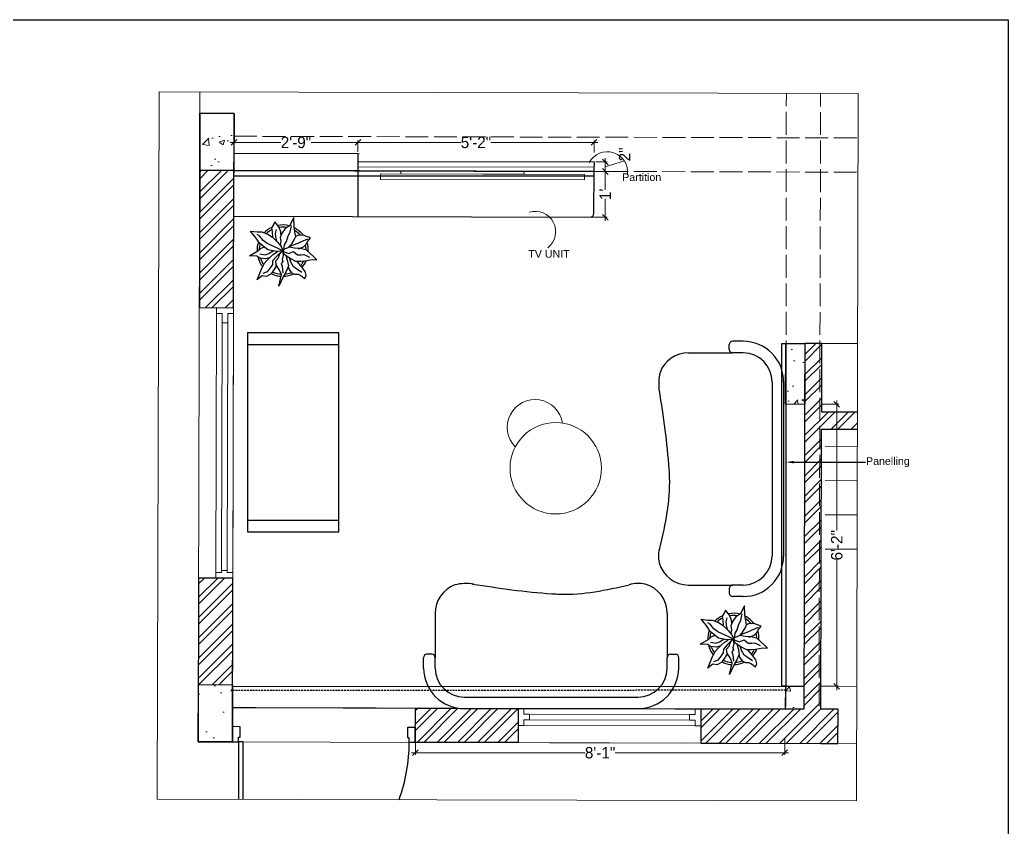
# Model space of a CAD drawing. Header units: millimetres. Extents: x 35877 to 3066687, y -650199 to -40525.
# Drawn here: x 148276.4 to 148536, y -179101.6 to -178889.6 of the extents above; entities that cross this region are included whole.
import ezdxf
from ezdxf import colors
from ezdxf.entities.mleader import LeaderData, LeaderLine
from ezdxf.math import Vec2, Vec3

# ---------------------------------------------------------------- set-up
doc = ezdxf.new("R2010")
doc.units = ezdxf.units.MM
doc.header["$MEASUREMENT"] = 0
doc.header["$PDMODE"] = 35
for name, pattern in [('00 . GROUND FLOOR$0$DASHED', [0.75, 0.5, -0.25]), ('ACAD_ISO02W100', [15, 12, -3]), ('DASHED', [0.75, 0.5, -0.25])]:
    doc.linetypes.add(name, pattern=pattern)
doc.layers.get('Defpoints').update_dxf_attribs({"color": 220})
doc.layers.add('AR ELE-5', color=134, linetype='Continuous')
doc.layers.add('AR HATCH-7', color=7, linetype='Continuous')
for name, color, linetype, lineweight in [('COLUMN', 1, 'Continuous', 30), ('dim05', 1, 'Continuous', 13), ('ELEC.', 5, 'Continuous', 20), ('FIRST FLOOR ( DW_RAIL )', 7, 'Continuous', 9), ('FUR', 250, 'Continuous', 0), ('FURNITURE', 32, 'Continuous', 9), ('furniture dimensions', 1, 'DASHED', 0), ('FURNITURE-1', 252, 'Continuous', 13), ('GDR_FLOATING COLUMN', 3, 'Continuous', 18), ('GROUND FLOOR', 7, 'Continuous', 9), ('GROUND FLOOR  ( PLINE )', 251, 'Continuous', 30), ('GROUND FLOOR ( DW_RAIL )', 7, 'Continuous', 9), ('GROUND FLOOR ( STAIR )', 251, 'Continuous', 9), ('Labelling', 1, 'Continuous', 25), ('wall', 7, 'Continuous', 30), ('XX~SLAB ( BEAM )~ ( DIM )', 7, 'Continuous', 9)]:
    doc.layers.add(name, color=color, linetype=linetype, lineweight=lineweight)
doc.styles.add('century g', font='GOTHIC.TTF')
doc.styles.get("Standard").update_dxf_attribs({"font": 'arial.ttf', "height": 6})
doc.dimstyles.new('Archana', dxfattribs={"dimtxt": 2, "dimasz": 0.75, "dimexe": 0.5, "dimexo": 0.5, "dimgap": 0, "dimtad": 0, "dimzin": 0, "dimdsep": 46, "dimlunit": 4, "dimtxsty": 'century g', "dimblk": 'OBLIQUE', "dimcen": 0, "dimdle": 1, "dimclrd": 256, "dimclre": 256, "dimclrt": 256, "dimadec": 0, "dimazin": 0, "dimtfac": 1, "dimtofl": 0, "dimtmove": 1, "dimatfit": 3, "dimfxl": 1, "dimfxlon": 1, "dimtolj": 1, "dimtzin": 0, "dimlwd": -1, "dimlwe": -1, "dimarcsym": 0})
pattern_1 = [(45, (470.737, 1995.6103), (-2.65165043, 2.65165043), []), (45, (472.5048, 1995.6103), (-2.65165043, 2.65165043), [])]

# ---------------------------------------------------------------- blocks, each defined once
blk = doc.blocks.new('_Oblique')
at = {"layer": 'wall', "color": 0, "lineweight": -2}
blk.add_line((-0.5, -0.5), (0.5, 0.5), dxfattribs=at)
blk = doc.blocks.new('*D768')
at = {"layer": 'Defpoints', "color": 0, "linetype": 'Continuous', "lineweight": 0, "transparency": 16777216}
for p in [(148427.23, -178926.95, 0.05), (148427.22, -178929.45, 0.05), (148430.16, -178929.45)]:
    blk.add_point(p, dxfattribs=at)
at = {"layer": 'furniture dimensions', "color": 5, "linetype": 'Continuous', "transparency": 16777216}
for p, q in [((148430.16, -178925.95), (148430.16, -178930.45)), ((148430.16, -178928.2), (148435.27, -178926.66)), ((148427.72, -178929.45), (148430.66, -178929.45))]:
    blk.add_line(p, q, dxfattribs=at)
at = {"layer": 'furniture dimensions', "color": 5, "linetype": 'ByBlock', "transparency": 16777216}
blk.add_line((148427.73, -178926.95), (148430.66, -178926.95), dxfattribs=at)
at = {"layer": 'furniture dimensions', "color": 5, "linetype": 'Continuous', "transparency": 16777216, "xscale": 1.5, "yscale": 1.5, "zscale": 1.5}
for p, rotation in [((148430.16, -178926.95), 90), ((148430.16, -178929.45), 270)]:
    blk.add_blockref('_Oblique', p, dxfattribs=dict(at, rotation=rotation))
at = {"layer": 'furniture dimensions', "linetype": 'Continuous', "lineweight": 0, "transparency": 16777216, "insert": (148435.27, -178924.97), "char_height": 3, "attachment_point": 5, "rotation": 90, "style": 'century g'}
blk.add_mtext('\\A1;2"', dxfattribs=at)
blk = doc.blocks.new('*D769')
at = {"layer": 'Defpoints', "color": 0, "linetype": 'Continuous', "lineweight": 0, "transparency": 16777216}
for p in [(148427.22, -178929.45, 0.05), (148426.19, -178941.45, 0.05), (148430.16, -178941.45)]:
    blk.add_point(p, dxfattribs=at)
at = {"layer": 'furniture dimensions', "color": 5, "linetype": 'Continuous', "transparency": 16777216}
for p, q in [((148430.16, -178928.45), (148430.16, -178934.3)), ((148430.16, -178942.45), (148430.16, -178936.59)), ((148426.69, -178941.45), (148430.66, -178941.45))]:
    blk.add_line(p, q, dxfattribs=at)
at = {"layer": 'furniture dimensions', "color": 5, "linetype": 'ByBlock', "transparency": 16777216}
blk.add_line((148427.72, -178929.45), (148430.66, -178929.45), dxfattribs=at)
at = {"layer": 'furniture dimensions', "color": 5, "linetype": 'Continuous', "transparency": 16777216, "xscale": 1.5, "yscale": 1.5, "zscale": 1.5}
for p, rotation in [((148430.16, -178929.45), 90), ((148430.16, -178941.45), 270)]:
    blk.add_blockref('_Oblique', p, dxfattribs=dict(at, rotation=rotation))
at = {"layer": 'furniture dimensions', "linetype": 'Continuous', "lineweight": 0, "transparency": 16777216, "insert": (148430.16, -178935.45), "char_height": 3, "attachment_point": 5, "rotation": 90, "style": 'century g'}
blk.add_mtext("\\A1;1'", dxfattribs=at)
blk = doc.blocks.new('*D776')
at = {"layer": 'Defpoints', "color": 0, "linetype": 'Continuous', "lineweight": 0, "transparency": 16777216}
for p in [(148482.33, -178990.58, 0.05), (148482.33, -179064.59, 0.05), (148490.98, -179064.59)]:
    blk.add_point(p, dxfattribs=at)
at = {"layer": 'furniture dimensions', "color": 5, "linetype": 'ByBlock', "transparency": 16777216}
blk.add_line((148486.98, -178990.58), (148491.48, -178990.58), dxfattribs=at)
at = {"layer": 'furniture dimensions', "color": 5, "linetype": 'Continuous', "transparency": 16777216}
for p, q in [((148490.98, -178989.58), (148490.98, -179023.71)), ((148490.98, -179065.59), (148490.98, -179031.46)), ((148486.98, -179064.59), (148491.48, -179064.59))]:
    blk.add_line(p, q, dxfattribs=at)
at = {"layer": 'furniture dimensions', "color": 5, "linetype": 'Continuous', "transparency": 16777216, "xscale": 1.5, "yscale": 1.5, "zscale": 1.5}
for p, rotation in [((148490.98, -178990.58), 90), ((148490.98, -179064.59), 270)]:
    blk.add_blockref('_Oblique', p, dxfattribs=dict(at, rotation=rotation))
at = {"layer": 'furniture dimensions', "linetype": 'Continuous', "lineweight": 0, "transparency": 16777216, "insert": (148490.98, -179027.58), "char_height": 3, "attachment_point": 5, "rotation": 90, "style": 'century g'}
blk.add_mtext('\\A1;6\'-2"', dxfattribs=at)
blk = doc.blocks.new('*D777')
at = {"layer": 'Defpoints', "color": 0, "linetype": 'Continuous', "lineweight": 0, "transparency": 16777216}
for p in [(148380.31, -179070.33, 0.05), (148477.31, -179070.58, 0.05), (148380.31, -179082.07)]:
    blk.add_point(p, dxfattribs=at)
at = {"layer": 'furniture dimensions', "color": 5, "linetype": 'Continuous', "transparency": 16777216}
for p, q in [((148380.31, -179078.07), (148380.31, -179082.57)), ((148379.31, -179082.07), (148424.86, -179082.07)), ((148478.31, -179082.07), (148432.76, -179082.07))]:
    blk.add_line(p, q, dxfattribs=at)
at = {"layer": 'furniture dimensions', "color": 5, "linetype": 'ByBlock', "transparency": 16777216}
blk.add_line((148477.31, -179078.07), (148477.31, -179082.57), dxfattribs=at)
at = {"layer": 'furniture dimensions', "color": 5, "linetype": 'Continuous', "transparency": 16777216, "xscale": 1.5, "yscale": 1.5, "zscale": 1.5, "rotation": 180}
blk.add_blockref('_Oblique', (148380.31, -179082.07), dxfattribs=at)
at = {"layer": 'furniture dimensions', "color": 5, "linetype": 'Continuous', "transparency": 16777216, "xscale": 1.5, "yscale": 1.5, "zscale": 1.5}
blk.add_blockref('_Oblique', (148477.31, -179082.07), dxfattribs=at)
at = {"layer": 'furniture dimensions', "linetype": 'Continuous', "lineweight": 0, "transparency": 16777216, "insert": (148428.81, -179082.07), "char_height": 3, "attachment_point": 5, "style": 'century g'}
blk.add_mtext('\\A1;8\'-1"', dxfattribs=at)
blk = doc.blocks.new('*D780')
at = {"layer": 'Defpoints', "color": 0, "linetype": 'Continuous', "lineweight": 0, "transparency": 16777216}
for p in [(148365.22, -178921.83), (148332.69, -178924.7, 0.05), (148365.22, -178924.78, 0.05)]:
    blk.add_point(p, dxfattribs=at)
at = {"layer": 'furniture dimensions', "color": 5, "linetype": 'ByBlock', "transparency": 16777216}
blk.add_line((148332.69, -178924.2), (148332.69, -178921.33), dxfattribs=at)
at = {"layer": 'furniture dimensions', "color": 5, "linetype": 'Continuous', "transparency": 16777216}
for p, q in [((148365.22, -178924.28), (148365.22, -178921.33)), ((148331.69, -178921.83), (148345, -178921.83)), ((148366.22, -178921.83), (148352.91, -178921.83))]:
    blk.add_line(p, q, dxfattribs=at)
at = {"layer": 'furniture dimensions', "color": 5, "linetype": 'Continuous', "transparency": 16777216, "xscale": 1.5, "yscale": 1.5, "zscale": 1.5, "rotation": 180}
blk.add_blockref('_Oblique', (148332.69, -178921.83), dxfattribs=at)
at = {"layer": 'furniture dimensions', "color": 5, "linetype": 'Continuous', "transparency": 16777216, "xscale": 1.5, "yscale": 1.5, "zscale": 1.5}
blk.add_blockref('_Oblique', (148365.22, -178921.83), dxfattribs=at)
at = {"layer": 'furniture dimensions', "linetype": 'Continuous', "lineweight": 0, "transparency": 16777216, "insert": (148348.95, -178921.83), "char_height": 3, "attachment_point": 5, "style": 'century g'}
blk.add_mtext('\\A1;2\'-9"', dxfattribs=at)
blk = doc.blocks.new('*D781')
at = {"layer": 'Defpoints', "color": 0, "linetype": 'Continuous', "lineweight": 0, "transparency": 16777216}
for p in [(148427.23, -178921.83), (148365.22, -178924.79, 0.05), (148427.23, -178924.95, 0.05)]:
    blk.add_point(p, dxfattribs=at)
at = {"layer": 'furniture dimensions', "color": 5, "linetype": 'ByBlock', "transparency": 16777216}
blk.add_line((148365.22, -178924.29), (148365.22, -178921.33), dxfattribs=at)
at = {"layer": 'furniture dimensions', "color": 5, "linetype": 'Continuous', "transparency": 16777216}
for p, q in [((148427.23, -178924.45), (148427.23, -178921.33)), ((148364.22, -178921.83), (148392.29, -178921.83)), ((148428.23, -178921.83), (148400.16, -178921.83))]:
    blk.add_line(p, q, dxfattribs=at)
at = {"layer": 'furniture dimensions', "color": 5, "linetype": 'Continuous', "transparency": 16777216, "xscale": 1.5, "yscale": 1.5, "zscale": 1.5, "rotation": 180}
blk.add_blockref('_Oblique', (148365.22, -178921.83), dxfattribs=at)
at = {"layer": 'furniture dimensions', "color": 5, "linetype": 'Continuous', "transparency": 16777216, "xscale": 1.5, "yscale": 1.5, "zscale": 1.5}
blk.add_blockref('_Oblique', (148427.23, -178921.83), dxfattribs=at)
at = {"layer": 'furniture dimensions', "linetype": 'Continuous', "lineweight": 0, "transparency": 16777216, "insert": (148396.22, -178921.83), "char_height": 3, "attachment_point": 5, "style": 'century g'}
blk.add_mtext('\\A1;5\'-2"', dxfattribs=at)
blk = doc.blocks.new('ARPLS010')
at = {"linetype": 'ByBlock'}
for p, q in [((0.121, 0.605), (-0.013, 0.459)), ((0.179, 0.666), (0.121, 0.605)), ((0.174, 0.573), (0.179, 0.666)), ((-0.295, 0.42), (-0.302, 0.309)), ((-0.278, 0.467), (-0.295, 0.42)), ((-0.248, 0.54), (-0.278, 0.467)), ((-0.182, 0.493), (-0.248, 0.54)), ((-0.222, 0.484), (-0.164, 0.347)), ((-0.125, 0.459), (-0.182, 0.493)), ((-0.072, 0.404), (-0.125, 0.459)), ((-0.038, 0.302), (-0.072, 0.404)), ((-0.013, 0.459), (-0.044, 0.336)), ((0.077, 0.412), (0.091, 0.447)), ((0.082, 0.358), (0.077, 0.412)), ((0.091, 0.447), (0.125, 0.522)), ((0.2, 0.432), (0.174, 0.573)), ((0.203, 0.352), (0.2, 0.432)), ((0.409, 0.44), (0.33, 0.38)), ((0.484, 0.459), (0.409, 0.44)), ((0.542, 0.434), (0.484, 0.459)), ((0.485, 0.354), (0.533, 0.42)), ((0.533, 0.42), (0.542, 0.434)), ((-0.469, 0.226), (-0.643, 0.216)), ((-0.643, 0.216), (-0.485, 0.134)), ((-0.362, 0.24), (-0.469, 0.226)), ((-0.278, 0.254), (-0.362, 0.24)), ((-0.302, 0.309), (-0.276, 0.258)), ((-0.21, 0.227), (-0.278, 0.254)), ((-0.132, 0.18), (-0.21, 0.227)), ((-0.164, 0.347), (-0.139, 0.295)), ((-0.139, 0.295), (-0.08, 0.131)), ((-0.049, 0.232), (-0.065, 0.135)), ((-0.044, 0.336), (-0.049, 0.232)), ((0.015, 0.209), (0.08, 0.288)), ((0.056, 0.114), (0.015, 0.209)), ((0.08, 0.288), (0.082, 0.358)), ((0.16, 0.165), (0.204, 0.254)), ((0.204, 0.254), (0.203, 0.352)), ((0.252, 0.313), (0.216, 0.287)), ((0.318, 0.213), (0.227, 0.157)), ((0.33, 0.38), (0.252, 0.313)), ((0.356, 0.269), (0.318, 0.213)), ((0.425, 0.373), (0.356, 0.269)), ((0.432, 0.176), (0.459, 0.236)), ((0.459, 0.303), (0.485, 0.354)), ((0.459, 0.236), (0.459, 0.303)), ((-0.359, 0.148), (-0.49, 0.172)), ((-0.485, 0.134), (-0.433, 0.051)), ((-0.433, 0.051), (-0.349, -0.011)), ((-0.287, 0.106), (-0.359, 0.148)), ((-0.18, 0.073), (-0.287, 0.106)), ((-0.111, 0.036), (-0.18, 0.073)), ((-0.063, 0.111), (-0.132, 0.18)), ((-0.013, 0.022), (-0.111, 0.036)), ((-0.084, -0.034), (0.007, 0.018)), ((0.003, 0.011), (-0.076, -0.16)), ((-0.065, 0.135), (-0.024, 0.018)), ((-0.024, 0.018), (0.009, 0.005)), ((0.006, -0.002), (0.068, 0.032)), ((0.007, 0.018), (0.02, -0.121)), ((0.009, 0.005), (0.056, 0.114)), ((0.017, -0.002), (0.091, 0.009)), ((0.068, 0.032), (0.16, 0.165)), ((0.088, 0.065), (0.187, 0.091)), ((0.091, 0.009), (0.173, -0.011)), ((0.227, 0.157), (0.132, 0.131)), ((0.173, -0.011), (0.212, 0.004)), ((0.187, 0.091), (0.297, 0.116)), ((0.212, 0.004), (0.252, -0.03)), ((0.297, 0.116), (0.408, 0.071)), ((0.309, 0.109), (0.368, 0.128)), ((0.309, -0.01), (0.43, 0.006)), ((0.368, 0.128), (0.432, 0.176)), ((0.408, 0.071), (0.482, 0.024)), ((0.482, 0.024), (0.689, -0.072)), ((-0.464, -0.073), (-0.558, -0.152)), ((-0.558, -0.152), (-0.517, -0.172)), ((-0.517, -0.172), (-0.447, -0.216)), ((-0.366, -0.036), (-0.464, -0.073)), ((-0.336, -0.142), (-0.413, -0.121)), ((-0.306, -0.033), (-0.366, -0.036)), ((-0.349, -0.011), (-0.256, -0.05)), ((-0.269, -0.135), (-0.336, -0.142)), ((-0.193, -0.113), (-0.269, -0.135)), ((-0.259, -0.2), (-0.168, -0.1)), ((-0.256, -0.05), (-0.185, -0.038)), ((-0.185, -0.038), (-0.114, -0.046)), ((-0.168, -0.1), (-0.084, -0.034)), ((-0.076, -0.16), (-0.138, -0.304)), ((-0.114, -0.046), (-0.093, -0.036)), ((0.02, -0.121), (-0.017, -0.291)), ((0.059, -0.27), (0.005, -0.185)), ((0.01, -0.014), (0.017, -0.002)), ((0.078, -0.064), (0.01, -0.014)), ((0.016, -0.023), (0.116, -0.122)), ((0.07, -0.179), (0.018, -0.1)), ((0.121, -0.239), (0.07, -0.179)), ((0.138, -0.083), (0.078, -0.064)), ((0.116, -0.122), (0.201, -0.195)), ((0.197, -0.135), (0.138, -0.083)), ((0.283, -0.123), (0.197, -0.135)), ((0.252, -0.03), (0.309, -0.01)), ((0.277, -0.114), (0.357, -0.156)), ((0.37, -0.064), (0.283, -0.123)), ((0.357, -0.156), (0.455, -0.226)), ((0.462, -0.021), (0.37, -0.064)), ((0.689, -0.072), (0.462, -0.021)), ((-0.447, -0.216), (-0.363, -0.202)), ((-0.363, -0.202), (-0.263, -0.2)), ((-0.363, -0.408), (-0.318, -0.29)), ((-0.318, -0.29), (-0.259, -0.2)), ((-0.199, -0.38), (-0.287, -0.45)), ((-0.138, -0.304), (-0.199, -0.38)), ((-0.017, -0.291), (-0.141, -0.446)), ((-0.042, -0.432), (-0.071, -0.352)), ((0.08, -0.342), (0.059, -0.27)), ((0.066, -0.407), (0.08, -0.342)), ((0.184, -0.299), (0.121, -0.239)), ((0.141, -0.261), (0.16, -0.336)), ((0.16, -0.336), (0.15, -0.445)), ((0.252, -0.362), (0.184, -0.299)), ((0.201, -0.195), (0.272, -0.198)), ((0.376, -0.416), (0.252, -0.362)), ((0.272, -0.198), (0.311, -0.225)), ((0.311, -0.225), (0.415, -0.304)), ((0.415, -0.304), (0.447, -0.388)), ((0.455, -0.226), (0.503, -0.317)), ((0.503, -0.317), (0.494, -0.398)), ((-0.382, -0.625), (-0.368, -0.496)), ((-0.269, -0.533), (-0.382, -0.625)), ((-0.368, -0.496), (-0.363, -0.408)), ((-0.287, -0.45), (-0.314, -0.498)), ((-0.141, -0.446), (-0.269, -0.533)), ((0.002, -0.48), (-0.042, -0.432)), ((0.104, -0.646), (0.002, -0.48)), ((0.064, -0.446), (0.066, -0.407)), ((0.106, -0.5), (0.104, -0.646)), ((0.15, -0.445), (0.106, -0.5)), ((0.502, -0.472), (0.376, -0.416)), ((0.494, -0.398), (0.528, -0.452)), ((0.567, -0.494), (0.502, -0.472)), ((0.528, -0.452), (0.567, -0.494))]:
    blk.add_line(p, q, dxfattribs=at)
for radius, start, end in [(0.5, 126.2799, 152.7042), (0.5, 87.2367, 107.9154), (0.458, 91.6596, 104.0784), (0.5, 49.0791, 67.0324), (0.458, 49.8461, 63.9764), (0.458, 130.7647, 148.9789), (0.5, 1.3782, 25.7565), (0.5, 164.9216, 191.0302), (0.458, 169.9629, 188.6517), (0.458, 5.0517, 21.9108), (0.458, 334.5625, 357.1532), (0.5, 333.6991, 357.5577), (0.5, 205.1623, 226.3204), (0.458, 207.232, 224.0819), (0.458, 289.266, 306.1107), (0.5, 249.553, 272.4234), (0.458, 252.8522, 267.711), (0.5, 283.5324, 308.8712)]:
    blk.add_arc((0, 0), radius, start, end, dxfattribs=at)

msp = doc.modelspace()

# ---------------------------------------------------------------- hatches: boundary and pattern name
at = {"layer": 'AR HATCH-7', "lineweight": 0, "true_color": 0x939598, "transparency": 33554687}
h = msp.add_hatch(dxfattribs=at)
h.set_pattern_fill('ANSI32', color=252, scale=10)
h.set_pattern_definition(pattern_1)
h.paths.add_polyline_path([(148332.399, -179036.204), (148327.899, -179036.192), (148323.399, -179036.181), (148323.327, -179064.18), (148332.327, -179064.204)])
h.paths.add_polyline_path([(148332.676, -178929.204), (148323.676, -178929.181), (148323.583, -178965.181), (148332.583, -178965.204)])
h.paths.add_polyline_path([(148332.687, -178924.704), (148332.676, -178929.204)])
h = msp.add_hatch(dxfattribs=at)
h.set_pattern_fill('ANSI32', color=252, scale=10)
h.set_pattern_definition(pattern_1)
h.paths.add_polyline_path([(148407.311, -179070.397), (148380.311, -179070.328), (148380.288, -179079.328), (148407.288, -179079.397)])
h.paths.add_polyline_path([(148491.311, -179070.614), (148486.811, -179070.603), (148487.001, -178997.103), (148496.366, -178997.127), (148496.378, -178992.627), (148487.012, -178992.603), (148487.059, -178974.603), (148482.559, -178974.591), (148482.518, -178990.591), (148482.311, -179070.591), (148477.311, -179070.578), (148467.813, -179070.554), (148458.313, -179070.551), (148458.313, -179070.529), (148455.311, -179070.521), (148455.299, -179075.021), (148455.288, -179079.521), (148486.788, -179079.603), (148491.288, -179079.614)])
at = {"layer": 'FURNITURE-1', "lineweight": 0, "true_color": 0xc7c8ca, "transparency": 33554687}
h = msp.add_hatch(dxfattribs=at)
h.set_pattern_fill('AR-CONC', color=9, scale=2)
h.set_pattern_definition([(50, (470.737, 1995.61), (14.34520365, -1.2550427), [1.5, -16.5]), (355, (470.737, 1995.61), (-2.7750267, 15.0438427), [1.2, -13.2]), (100.4514445, (471.932, 1995.506), (11.5701769, 13.7887998), [1.2748038, -14.0228422]), (46.1842, (470.737, 1999.61), (21.3448266, -3.3103856), [2.25, -24.75]), (96.635635, (472.516, 1999.334), (18.693239, 19.482372), [1.9122068, -21.0342752]), (351.184164, (470.737, 1999.61), (18.693239, 19.482372), [1.8, -19.8]), (21, (472.737, 1998.61), (11.93814104, -8.0523778), [1.5, -16.5]), (326, (472.737, 1998.61), (4.8663066, 14.5030009), [1.2, -13.2]), (71.451445, (473.732, 1997.939), (16.8044475, 6.45062306), [1.2748038, -14.0228422]), (37.5, (470.737, 1995.61), (0.24319711, 6.65787708), [0, -13.04, 0, -13.4, 0, -13.25]), (7.5, (470.737, 1995.61), (5.26139075, 7.88823424), [0, -7.64, 0, -12.74, 0, -5.05]), (327.5, (466.277, 1995.61), (10.67644872, -0.45109743), [0, -5, 0, -15.6, 0, -20.7]), (317.5, (464.277, 1995.61), (11.6637234, 2.00209965), [0, -6.5, 0, -10.36, 0, -14.7])])
h.paths.add_polyline_path([(148332.327, -179064.204), (148323.327, -179064.18), (148323.288, -179079.18), (148332.288, -179079.204), (148332.298, -179075.204), (148332.309, -179071.204)])
h.paths.add_polyline_path([(148332.714, -178914.204), (148323.714, -178914.181), (148323.676, -178929.181), (148332.676, -178929.204)])
h.paths.add_polyline_path([(148482.559, -178974.591), (148477.559, -178974.579), (148477.518, -178990.578), (148482.518, -178990.578)])
h.paths.add_polyline_path([(148393.022, -178964.105), (148424.648, -178964.186)])
h = msp.add_hatch(dxfattribs=at)
h.set_pattern_fill('AR-CONC', color=9, scale=2)
h.set_pattern_definition([(50, (447.09, 1995.61), (14.34520365, -1.2550427), [1.5, -16.5]), (355, (447.09, 1995.61), (-2.7750267, 15.0438427), [1.2, -13.2]), (100.4514445, (448.285, 1995.506), (11.5701769, 13.7887998), [1.2748038, -14.0228422]), (46.1842, (447.09, 1999.61), (21.3448266, -3.3103856), [2.25, -24.75]), (96.635635, (448.869, 1999.334), (18.693239, 19.482372), [1.9122068, -21.0342752]), (351.184164, (447.09, 1999.61), (18.693239, 19.482372), [1.8, -19.8]), (21, (449.09, 1998.61), (11.93814104, -8.0523778), [1.5, -16.5]), (326, (449.09, 1998.61), (4.8663066, 14.5030009), [1.2, -13.2]), (71.451445, (450.085, 1997.939), (16.8044475, 6.45062306), [1.2748038, -14.0228422]), (37.5, (447.09, 1995.61), (0.24319711, 6.65787708), [0, -13.04, 0, -13.4, 0, -13.25]), (7.5, (447.09, 1995.61), (5.26139075, 7.88823424), [0, -7.64, 0, -12.74, 0, -5.05]), (327.5, (442.63, 1995.61), (10.67644872, -0.45109743), [0, -5, 0, -15.6, 0, -20.7]), (317.5, (440.63, 1995.61), (11.6637234, 2.00209965), [0, -6.5, 0, -10.36, 0, -14.7])])
h.paths.add_polyline_path([(148482.311, -179064.738), (148477.326, -179064.738), (148477.326, -179070.591), (148482.311, -179070.591)])

# ---------------------------------------------------------------- linework, layer by layer
at = {"lineweight": 9, "transparency": 33554687, "elevation": 0.05}
for points in [[(148424.713, -178931.655), (148424.717, -178930.208), (148371.174, -178930.07), (148371.17, -178931.516)], [(148408.892, -178930.167), (148408.894, -178929.401), (148376.457, -178929.317), (148376.455, -178930.083)]]:
    msp.add_lwpolyline(points, close=True, dxfattribs=at)
at = {"transparency": 33554687, "elevation": 0.05}
for points in [[(148332.288, -179079.204), (148333.888, -179079.208), (148333.891, -179078.008), (148334.291, -179078.009), (148334.298, -179075.209), (148332.298, -179075.204)], [(148380.288, -179079.328), (148378.688, -179079.324), (148378.691, -179078.124), (148378.291, -179078.122), (148378.298, -179075.322), (148380.298, -179075.328)]]:
    msp.add_lwpolyline(points, close=True, dxfattribs=at)
msp.add_lwpolyline([(148335.049, -179094.296), (148335.088, -179079.211), (148333.888, -179079.208), (148333.849, -179094.292)], dxfattribs=at)
at = {"layer": 'AR ELE-5', "linetype": 'ByBlock', "ltscale": 15, "transparency": 33554687}
msp.add_arc((148333.823, -179079.18, 0.05), 44.866, 340.16845, 359.81727, dxfattribs=at)
at = {"layer": 'COLUMN', "transparency": 33554687, "elevation": 0.05}
for points in [[(148323.714, -178914.181), (148332.714, -178914.204), (148332.676, -178929.204), (148323.676, -178929.181)], [(148323.327, -179064.18), (148332.327, -179064.204), (148332.288, -179079.204), (148323.288, -179079.18)]]:
    msp.add_lwpolyline(points, close=True, dxfattribs=at)
at = {"layer": 'ELEC.', "transparency": 33554687}
for centre, start, end in [((148430.709, -178929.631), 352.82138, 151.85152), ((148411.791, -178945.269), 308.08533, 107.11547)]:
    msp.add_arc(centre, 5.357, start, end, dxfattribs=at)
at = {"layer": 'FIRST FLOOR ( DW_RAIL )', "lineweight": 0, "transparency": 33554687, "elevation": 0.05}
msp.add_lwpolyline([(148313.001, -178908.528), (148496.594, -178909.002), (148496.114, -179094.712), (148312.521, -179094.237)], close=True, dxfattribs=at)
at = {"layer": 'FUR', "transparency": 33554687}
msp.add_line((148474.81, -179054.247, 0.05), (148474.81, -179054.247, 0.05), dxfattribs=at)
at = {"layer": 'FURNITURE', "color": 18, "lineweight": 30, "true_color": 0x000000, "transparency": 33554687}
for p, q in [((148365.215, -178924.789, 0.05), (148332.687, -178924.704, 0.05)), ((148365.215, -178924.79, 0.05), (148365.204, -178929.289, 0.099)), ((148365.619, -178929.289, 0.05), (148332.676, -178929.204, 0.05))]:
    msp.add_line(p, q, dxfattribs=at)
at = {"layer": 'FURNITURE', "lineweight": 30, "transparency": 33554687}
for p, q in [((148365.218, -178929.289, 0.05), (148365.187, -178941.29, 0.05)), ((148427.223, -178929.441, 0.05), (148365.218, -178929.289, 0.05)), ((148427.194, -178940.441, 0.05), (148427.223, -178929.441, 0.05)), ((148332.645, -178941.206, 0.05), (148426.192, -178941.438, 0.05)), ((148332.311, -179070.204, 0.05), (148332.326, -179064.631, 0.05)), ((148332.326, -179064.631, 0.05), (148477.558, -179064.564, 0.05)), ((148332.311, -179070.204, 0.05), (148477.551, -179070.579, 0.05))]:
    msp.add_line(p, q, dxfattribs=at)
at = {"layer": 'FURNITURE', "lineweight": 30, "transparency": 16777216}
for p, q in [((148462.705, -178976.158, 2.255), (148462.705, -178974.91, 2.255)), ((148466.407, -178974.034, 2.255), (148463.705, -178974.034, 2.255)), ((148452.043, -178977.034, 1.368), (148463.705, -178977.034, 2.255)), ((148466.407, -178977.034, 2.255), (148463.705, -178977.034, 2.255)), ((148474.018, -178984.75, -5.565), (148474.018, -179030.318, -2.909)), ((148477.018, -178984.542, -1.363), (148477.018, -179030.527, 1.462)), ((148452.043, -179038.034, 1.368), (148463.705, -179038.034, 2.255)), ((148466.407, -179038.034, 0.896), (148463.705, -179038.034, 0.896)), ((148462.705, -179038.91, 2.255), (148462.705, -179040.158, 2.255)), ((148466.407, -179041.034, 0.896), (148463.705, -179041.034, 0.896)), ((148385.468, -179045.469, 1.668), (148385.468, -179057.131, 2.554)), ((148446.468, -179045.469, 1.668), (148446.468, -179057.131, 2.554)), ((148384.593, -179056.131, 2.554), (148383.344, -179056.131, 2.554)), ((148447.344, -179056.131, 2.554), (148448.593, -179056.131, 2.554)), ((148382.468, -179059.833, 2.554), (148382.468, -179057.131, 2.554)), ((148385.468, -179059.833, 2.554), (148385.468, -179057.131, 2.554)), ((148446.468, -179059.833, 1.195), (148446.468, -179057.131, 1.195)), ((148449.468, -179059.833, 1.195), (148449.468, -179057.131, 1.195)), ((148393.184, -179067.444, -5.266), (148438.752, -179067.444, -2.61)), ((148392.976, -179070.444, -1.064), (148438.961, -179070.444, 1.761))]:
    msp.add_line(p, q, dxfattribs=at)
at = {"layer": 'FURNITURE', "color": 3, "lineweight": 30, "transparency": 33554687}
msp.add_lwpolyline([(147302.371, -178889.62), (148535.999, -178889.62), (148535.999, -179366.596), (147302.371, -179366.596)], close=True, dxfattribs=at)
at = {"layer": 'FURNITURE', "lineweight": 30, "transparency": 33554687, "elevation": 0.05}
for points in [[(148365.215, -178926.789), (148427.231, -178926.948), (148427.219, -178929.448), (148365.204, -178929.289), (148365.204, -178929.288)], [(148479.824, -179064.585), (148479.824, -179064.585)]]:
    msp.add_lwpolyline(points, dxfattribs=at)
at = {"layer": 'FURNITURE', "color": 18, "lineweight": 20, "true_color": 0x000000, "transparency": 33554687, "elevation": 0.05}
msp.add_lwpolyline([(148365.206, -178928.213), (148427.223, -178928.339), (148427.223, -178929.441), (148365.204, -178929.289)], close=True, dxfattribs=at)
at = {"layer": 'FURNITURE', "lineweight": 25, "transparency": 33554687, "elevation": 0.05}
msp.add_lwpolyline([(148332.682, -178929.204), (148427.219, -178929.448), (148427.219, -178930.693), (148332.678, -178930.693)], close=True, dxfattribs=at)
at = {"layer": 'FURNITURE', "lineweight": 30, "transparency": 33554687, "elevation": 0.05}
for points in [[(148336.188, -178971.839), (148336.188, -179024.063), (148360.188, -179024.063), (148360.188, -178971.839)], [(148360.188, -178974.833), (148360.188, -178971.839), (148336.188, -178971.839), (148336.188, -178974.833)], [(148476.559, -178974.58), (148477.559, -178974.58), (148477.559, -179064.574), (148476.559, -179064.574)], [(148336.188, -179021.082), (148336.188, -179024.063), (148360.188, -179024.063), (148360.188, -179021.082)]]:
    msp.add_lwpolyline(points, close=True, dxfattribs=at)
at = {"layer": 'FURNITURE', "transparency": 33554687}
msp.add_circle((148417.168, -179007.359, 0.119), 12, dxfattribs=at)
at = {"layer": 'FURNITURE', "lineweight": 30, "transparency": 33554687}
msp.add_arc((148426.194, -178940.438, 0.05), 1, 269.852, 359.852, dxfattribs=at)
at = {"layer": 'FURNITURE', "lineweight": 30, "transparency": 16777216}
for centre, radius, start, end in [((148463.705, -178975.043, 0.896), 1.009, 90, 172.427), ((148466.407, -178984.646, 0.896), 10.612, 359.4373, 90), ((148452.063, -178985.054, 2.728), 8.02, 90.14268, 159.42629), ((148463.705, -178976.025, 0.896), 1.009, 187.573, 270), ((148466.301, -178984.75, 0.896), 7.717, 0, 89.09954), ((148456.59, -178985.152, 2.728), 12.384, 166.38027, 189.49473), ((148452.285, -179030.429, -2.816), 8.134, 162.61835, 192.46672), ((148466.407, -179030.422, 0.896), 10.612, 270, 0.5627), ((148466.301, -179030.318, 0.896), 7.717, 270.90046, 0), ((148452.063, -179030.014, 1.368), 8.02, 195.70088, 269.85732), ((148393.488, -179045.489, 3.027), 8.02, 110.57371, 179.85732), ((148393.586, -179050.017, 3.027), 12.384, 80.50527, 103.61973), ((148438.863, -179045.711, -2.517), 8.134, 77.53328, 107.38165), ((148438.448, -179045.489, 1.668), 8.02, 0.14268, 74.29912), ((148463.705, -179039.043, 0.896), 1.009, 90, 172.427), ((148463.705, -179040.025, 0.896), 1.009, 187.573, 270), ((148383.477, -179057.131, 1.195), 1.009, 97.573, 180), ((148384.46, -179057.131, 1.195), 1.009, 360, 82.427), ((148447.477, -179057.131, 1.195), 1.009, 97.573, 180), ((148448.46, -179057.131, 1.195), 1.009, 360, 82.427), ((148393.08, -179059.833, 1.195), 10.612, 180, 270.5627), ((148393.184, -179059.727, 1.195), 7.717, 180.90046, 270), ((148438.857, -179059.833, 1.195), 10.612, 269.4373, 0), ((148438.752, -179059.727, 1.195), 7.717, 270, 359.09954)]:
    msp.add_arc(centre, radius, start, end, dxfattribs=at)
at = {"layer": 'FURNITURE', "transparency": 33554687}
msp.add_arc((148411.759, -178996.647, 0.119), 7.313, 9.04978, 224.53227, dxfattribs=at)
at = {"layer": 'FURNITURE', "lineweight": 30, "transparency": 16777216}
for points in [[(148444.329, -178986.89, 2.397), (148445.393, -178993.772, 1.168), (148446.514, -179001.357, -0.084), (148447.334, -179015.301, 0.097), (148445.93, -179022.001, -1.371), (148444.522, -179027.999, -2.816)], [(148395.324, -179037.755, 2.696), (148402.206, -179038.819, 1.467), (148409.791, -179039.94, 0.215), (148423.735, -179040.76, 0.396), (148430.435, -179039.356, -1.072), (148436.433, -179037.948, -2.517)]]:
    msp.add_open_spline(points, degree=3, knots=[1.8844998, 1.8844998, 1.8844998, 1.8844998, 22.9773331, 25.0955938, 43.7057545, 43.7057545, 43.7057545, 43.7057545], dxfattribs=at)
at = {"layer": 'GDR_FLOATING COLUMN', "linetype": '00 . GROUND FLOOR$0$DASHED', "lineweight": 30, "transparency": 33554687}
msp.add_line((148332.327, -179065.631, 0.05), (148477.557, -179065.564, 0.05), dxfattribs=at)
at = {"layer": 'GROUND FLOOR', "transparency": 33554687}
for p, q in [((148323.729, -178908.556, 0.05), (148323.288, -179079.18, 0.05)), ((148365.631, -178924.789, 0.05), (148332.687, -178924.704, 0.05)), ((148332.676, -178929.204, 0.05), (148332.288, -179079.204, 0.05)), ((148332.399, -179036.204, 0.05), (148323.399, -179036.181, 0.05)), ((148380.311, -179070.328, 0.05), (148380.288, -179079.328, 0.05)), ((148482.311, -179070.591, 0.05), (148380.311, -179070.328, 0.05)), ((148496.153, -179079.627, 0.05), (148323.288, -179079.18, 0.05))]:
    msp.add_line(p, q, dxfattribs=at)
at = {"layer": 'GROUND FLOOR', "color": 5, "transparency": 33554687}
msp.add_line((148496.366, -178997.127, 0.05), (148487.001, -178997.103, 0.05), dxfattribs=at)
at = {"layer": 'GROUND FLOOR', "linetype": 'ACAD_ISO02W100', "ltscale": 0.7, "transparency": 33554687}
msp.add_line((148380.311, -179070.328, 0.05), (148332.311, -179070.204, 0.05), dxfattribs=at)
at = {"layer": 'GROUND FLOOR  ( PLINE )', "lineweight": 0, "transparency": 33554687}
msp.add_line((148496.192, -179064.627, 0.05), (148486.826, -179064.603, 0.05), dxfattribs=at)
at = {"layer": 'GROUND FLOOR  ( PLINE )', "transparency": 33554687, "elevation": 0.05}
for points in [[(148332.676, -178929.204), (148332.676, -178929.205), (148332.687, -178924.705), (148332.687, -178924.704), (148332.714, -178914.204), (148323.714, -178914.181), (148323.583, -178965.181), (148332.583, -178965.204)], [(148332.399, -179036.204), (148323.399, -179036.181), (148323.288, -179079.18), (148332.288, -179079.204)], [(148380.311, -179070.328), (148407.311, -179070.397), (148407.288, -179079.397), (148380.288, -179079.328)]]:
    msp.add_lwpolyline(points, close=True, dxfattribs=at)
for points in [[(148496.378, -178992.627), (148487.012, -178992.603), (148487.059, -178974.603), (148482.559, -178974.591), (148482.311, -179070.591), (148455.311, -179070.521), (148455.288, -179079.521), (148486.788, -179079.603)], [(148486.811, -179070.603), (148487.001, -178997.103), (148496.366, -178997.127)], [(148486.788, -179079.603), (148486.788, -179079.603), (148491.288, -179079.614), (148491.311, -179070.614), (148486.811, -179070.603)]]:
    msp.add_lwpolyline(points, dxfattribs=at)
at = {"layer": 'GROUND FLOOR ( DW_RAIL )', "transparency": 33554687, "elevation": 0.05}
for points in [[(148332.399, -179036.204), (148332.403, -179034.704), (148330.903, -179034.7), (148330.904, -179034.2), (148329.404, -179034.196), (148329.572, -178969.196), (148331.072, -178969.2), (148331.079, -178966.7), (148332.579, -178966.704), (148332.583, -178965.204), (148328.083, -178965.192), (148328.079, -178966.692), (148329.579, -178966.696), (148329.572, -178969.196), (148331.072, -178969.2), (148330.904, -179034.2), (148329.404, -179034.196), (148329.403, -179034.696), (148327.903, -179034.692), (148327.899, -179036.192), (148332.399, -179036.204), (148332.583, -178965.204), (148328.083, -178965.192), (148327.899, -179036.192)], [(148407.311, -179070.397), (148455.311, -179070.521), (148455.288, -179079.521), (148407.288, -179079.397)], [(148455.311, -179070.521), (148453.811, -179070.518), (148453.807, -179072.018), (148452.307, -179072.014), (148452.303, -179073.514), (148410.303, -179073.405), (148410.307, -179071.905), (148408.807, -179071.901), (148408.811, -179070.401), (148407.311, -179070.397), (148407.3, -179074.897), (148408.8, -179074.901), (148408.803, -179073.401), (148410.303, -179073.405), (148410.307, -179071.905), (148452.307, -179072.014), (148452.303, -179073.514), (148453.803, -179073.518), (148453.799, -179075.018), (148455.299, -179075.021), (148455.311, -179070.521), (148407.311, -179070.397), (148407.3, -179074.897), (148455.299, -179075.021)]]:
    msp.add_lwpolyline(points, close=True, dxfattribs=at)
at = {"layer": 'GROUND FLOOR ( STAIR )', "color": 5, "linetype": 'ACAD_ISO02W100', "ltscale": 0.7, "transparency": 33554687}
for p, q in [((148496.425, -178974.627, 0.05), (148487.059, -178974.603, 0.05)), ((148496.378, -178992.627, 0.05), (148487.012, -178992.603, 0.05)), ((148496.355, -179001.627, 0.05), (148486.989, -179001.603, 0.05)), ((148496.332, -179010.627, 0.05), (148486.966, -179010.603, 0.05)), ((148496.308, -179019.627, 0.05), (148486.943, -179019.603, 0.05)), ((148496.285, -179028.627, 0.05), (148486.919, -179028.603, 0.05))]:
    msp.add_line(p, q, dxfattribs=at)
at = {"layer": 'Labelling', "color": 251, "linetype": 'ACAD_ISO02W100', "lineweight": 0, "ltscale": 0.5, "true_color": 0x636466, "transparency": 33554687}
for p, q in [((148477.553, -179069.828, 0.05), (148477.728, -178908.954, 0.05)), ((148486.313, -179069.851, 0.05), (148486.728, -178908.977, 0.05)), ((148332.705, -178920.204, 0.05), (148496.57, -178920.627, 0.05)), ((148332.682, -178929.204, 0.05), (148496.547, -178929.627, 0.05))]:
    msp.add_line(p, q, dxfattribs=at)
at = {"layer": 'Labelling', "lineweight": 30, "ltscale": 10, "transparency": 33554687, "elevation": 0.05}
for points in [[(148477.559, -178974.579), (148482.559, -178974.591), (148482.518, -178990.591), (148477.518, -178990.578)], [(148477.566, -179064.578), (148482.326, -179064.591), (148482.311, -179070.591), (148477.551, -179070.578)]]:
    msp.add_lwpolyline(points, close=True, dxfattribs=at)
at = {"layer": 'XX~SLAB ( BEAM )~ ( DIM )', "transparency": 33554687}
msp.add_line((148487.059, -178974.603, 0.05), (148496.425, -178974.627, 0.05), dxfattribs=at)
at = {"layer": 'XX~SLAB ( BEAM )~ ( DIM )', "transparency": 33554687, "elevation": 0.05}
msp.add_lwpolyline([(148380.288, -179079.328), (148450.788, -179079.51)], dxfattribs=at)

# ---------------------------------------------------------------- block references
at = {"transparency": 33554687, "xscale": 13.47973786482115, "yscale": 13.47973786482115, "zscale": 13.47973786482115, "rotation": 269.9584527425964}
for p in [(148345.451, -178950.231, 0.05), (148463.814, -179052.183)]:
    msp.add_blockref('ARPLS010', p, dxfattribs=at)

# ---------------------------------------------------------------- texts
at = {"layer": 'dim05', "color": 1, "lineweight": 0, "transparency": 33554687, "char_height": 2, "width": 14.68213, "attachment_point": 1}
for s, insert in [('Partition', (148434.626, -178929.949, 0.05)), ('TV UNIT', (148409.973, -178950.078))]:
    msp.add_mtext(s, dxfattribs=dict(at, insert=insert))

# ---------------------------------------------------------------- dimensions: what is measured, and where the dimension line sits
at = {"layer": 'furniture dimensions', "color": 5, "linetype": 'Continuous', "lineweight": 0, "transparency": 33554687}
for base, p1, p2, picture, middle in [((148365.215, -178921.828), (148332.687, -178924.704, 0.05), (148365.215, -178924.783, 0.049), '*D780', (148348.951, -178921.828)), ((148427.231, -178921.828), (148365.215, -178924.79, 0.05), (148427.231, -178924.948, 0.05), '*D781', (148396.223, -178921.828)), ((148380.311, -179082.072), (148477.311, -179070.578, 0.05), (148380.311, -179070.328, 0.05), '*D777', (148428.811, -179082.072))]:
    dim = msp.add_linear_dim(base=base, p1=p1, p2=p2, dimstyle='Archana', override={"dimtxt": 3, "dimasz": 1.5, "dimdec": 0, "dimclrd": 5, "dimclre": 5, "dimfxl": 4}, dxfattribs=at)
    dim.commit()
    dim.dimension.update_dxf_attribs({"geometry": picture, "text_midpoint": middle})
for base, p1, p2, picture, middle in [((148430.15912, -178929.44836), (148427.23082, -178926.94838, 0.04952), (148427.2192, -178929.44836, 0.04952), '*D768', (148435.2723, -178926.66442)), ((148430.159, -178941.446), (148427.219, -178929.448, 0.05), (148426.188, -178941.446, 0.05), '*D769', (148430.159, -178935.447)), ((148490.982, -179064.591), (148482.326, -178990.578, 0.05), (148482.326, -179064.591, 0.05), '*D776', (148490.982, -179027.585))]:
    dim = msp.add_linear_dim(base=base, p1=p1, p2=p2, angle=90, dimstyle='Archana', override={"dimtxt": 3, "dimasz": 1.5, "dimdec": 0, "dimclrd": 5, "dimclre": 5, "dimfxl": 4}, dxfattribs=at)
    dim.commit()
    dim.dimension.update_dxf_attribs({"geometry": picture, "text_midpoint": middle})

# ---------------------------------------------------------------- leaders
at = {"layer": 'dim05', "color": 1, "lineweight": 0, "transparency": 33554687}
ml = msp.add_multileader_mtext('Standard', dxfattribs=at)
ml.set_content('Panelling', color=1)
ml.set_leader_properties(color=5)
ml.build(insert=Vec2(0, 0))
ml.multileader.update_dxf_attribs({"text_right_attachment_type": 6, "dogleg_length": 0.36, "arrow_head_size": 2})
ctx = ml.context
ctx.base_point, ctx.char_height, ctx.arrow_head_size, ctx.landing_gap_size, ctx.plane_origin = Vec3(148498.556, -179005.762), 2, 2, 0.09, Vec3(148501.213, -179005.762)
ctx.right_attachment = 6
notes = []
notes.append((ctx, [(0, (1, 1, 0), (148498.196, -179005.762), (1, 0), 0.36, [(0, [(148477.635, -179005.762)], 0, [])])]))
ctx.mtext.insert, ctx.mtext.width, ctx.mtext.flow_direction = Vec3(148498.646, -179004.468), 14.68213, 5
for ctx, leaders in notes:
    for number, flags, end, landing, length, lines in leaders:
        leader = LeaderData()
        leader.index, (leader.has_last_leader_line, leader.has_dogleg_vector, leader.attachment_direction) = number, flags
        leader.last_leader_point, leader.dogleg_vector, leader.dogleg_length = Vec3(end), Vec3(landing), length
        for number, points, colour, breaks in lines:
            line = LeaderLine()
            line.index, line.vertices, line.color, line.breaks = number, Vec3.list(points), colors.encode_raw_color(colour), breaks
            leader.lines.append(line)
        ctx.leaders.append(leader)

doc.saveas('drawing.dxf')
